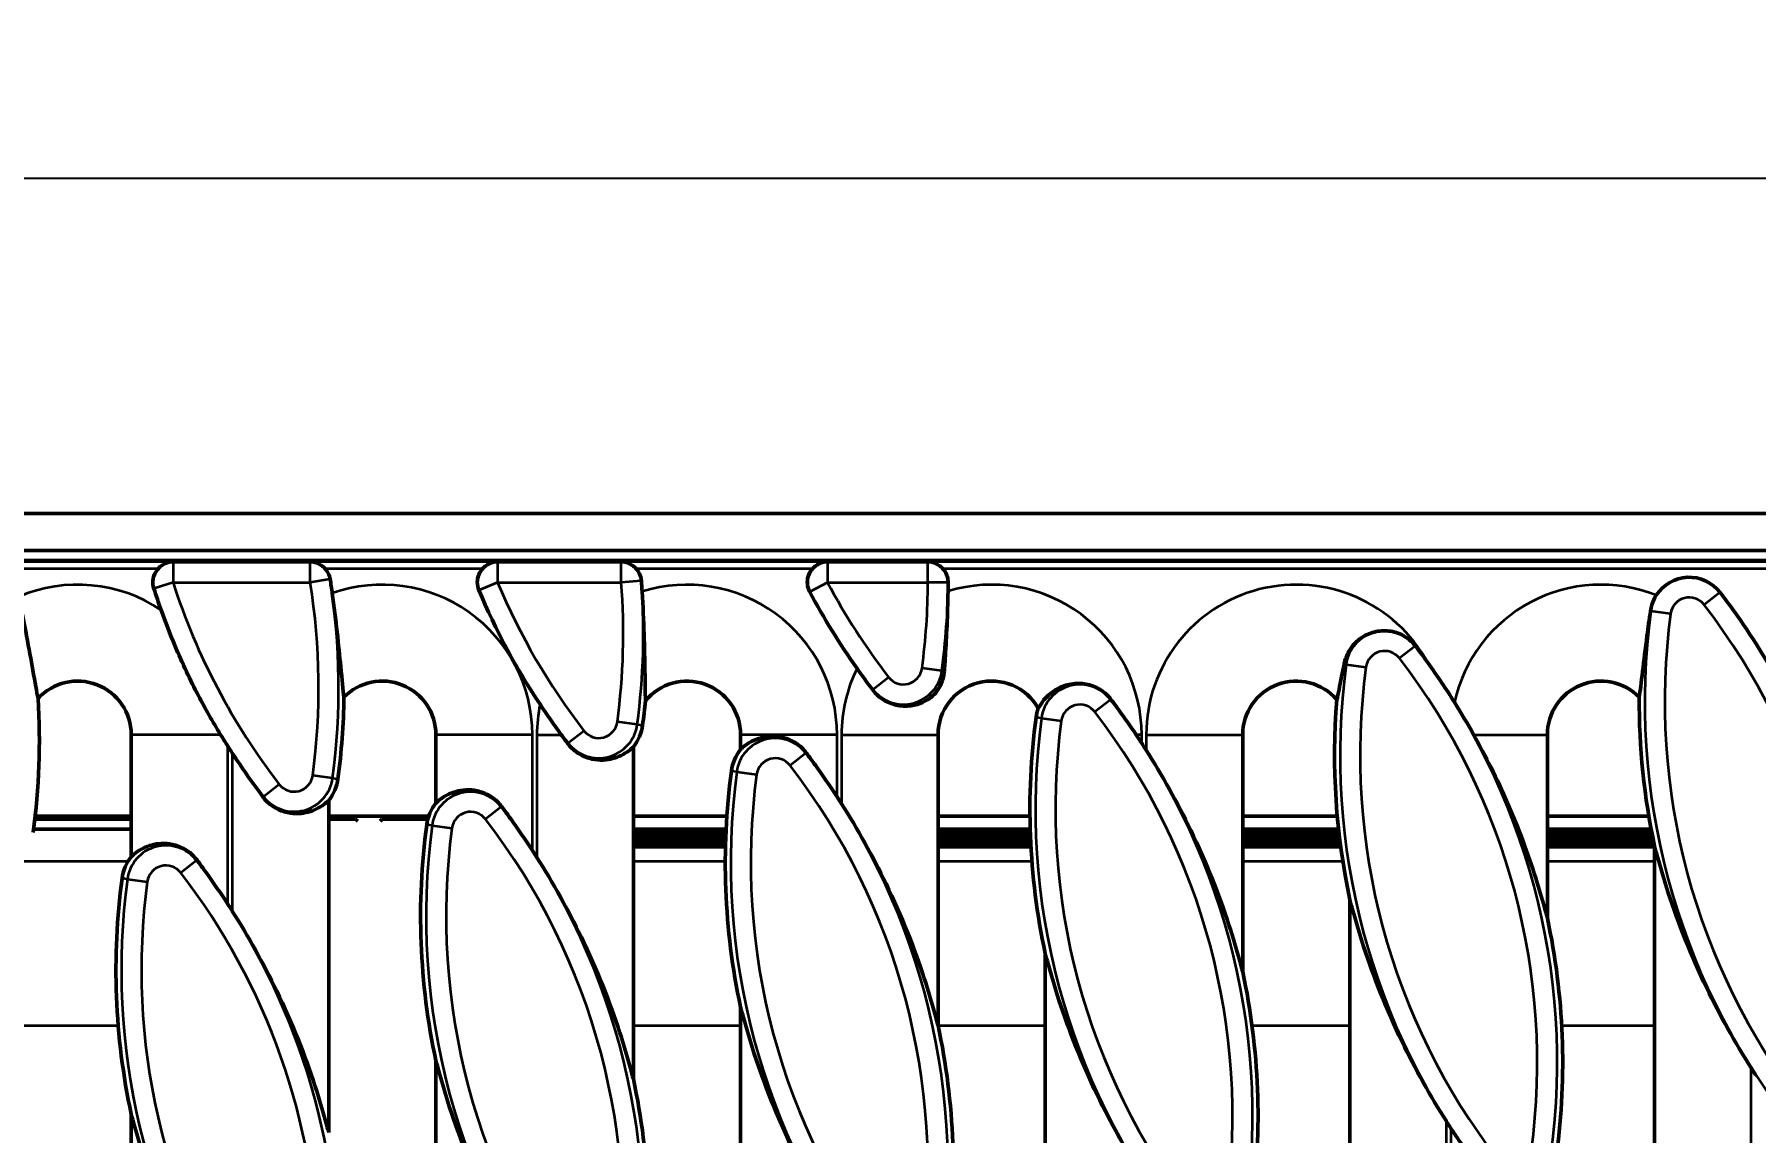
# Model space of a CAD drawing. Header units: millimetres. Extents: x 0 to 1485, y 0 to 1050.
# Drawn here: x 616.5 to 744.8, y 526.8 to 608.7 of the extents above; entities that cross this region are included whole.
import ezdxf

# ---------------------------------------------------------------- set-up
doc = ezdxf.new("R2010")
doc.units = ezdxf.units.MM
doc.header["$LTSCALE"] = 2.5
for name, color, linetype, lineweight in [('Bemaßung (ISO)', 7, 'Continuous', 25), ('Sichtbar (ISO)', 7, 'Continuous', 50), ('Sichtbar schmal (ISO)', 7, 'Continuous', 35)]:
    doc.layers.add(name, color=color, linetype=linetype, lineweight=lineweight)
doc.styles.add('TXT 3_5', font='isocpeur.ttf')
doc.dimstyles.new('Anrin Standard (DIN)', dxfattribs={"dimscale": 2.5, "dimtxt": 3.5, "dimasz": 2.5, "dimexe": 2, "dimexo": 0, "dimgap": 0.8, "dimtad": 1, "dimrnd": 1e-08, "dimtxsty": 'TXT 3_5', "dimcen": 0.09, "dimdle": 10, "dimclrd": 256, "dimclre": 256, "dimclrt": 256, "dimadec": 0, "dimazin": 2, "dimtfac": 0.714286, "dimtmove": 0, "dimatfit": 3, "dimfxl": 1, "dimtolj": 1, "dimlwd": -1, "dimlwe": -1, "dimarcsym": 0})

# ---------------------------------------------------------------- blocks, each defined once
blk = doc.blocks.new('*D13')
at = {"layer": 'Bemaßung (ISO)', "transparency": 16777216}
for p, q in [((389.9, 570.2), (389.9, 602.95)), ((1394.9, 572.95), (1394.9, 602.95)), ((1388.65, 597.95), (396.15, 597.95))]:
    blk.add_line(p, q, dxfattribs=at)
for points in [[(396.15, 599), (396.15, 596.91), (389.9, 597.95)], [(1388.65, 599), (1388.65, 596.91), (1394.9, 597.95)]]:
    blk.add_solid(points, dxfattribs=at)
at = {"layer": 'Defpoints', "color": 0, "transparency": 16777216}
for p in [(389.9, 597.95), (1394.9, 572.95), (389.9, 570.2)]:
    blk.add_point(p, dxfattribs=at)
at = {"layer": 'Bemaßung (ISO)', "transparency": 16777216, "insert": (881.85, 608.7), "char_height": 8.75, "attachment_point": 1, "style": 'TXT 3_5'}
blk.add_mtext('\\A1;1005', dxfattribs=at)

msp = doc.modelspace()

# ---------------------------------------------------------------- linework, layer by layer
at = {"layer": 'Sichtbar (ISO)'}
for p, q in [((389.905, 572.955), (1394.905, 572.955)), ((389.905, 570.205), (1394.905, 570.205)), ((891.644, 569.455), (393.166, 569.455)), ((623.678, 547.355), (623.678, 556.455)), ((646.405, 551.355), (646.405, 556.455)), ((669.132, 555.355), (669.132, 556.455)), ((683.86, 556.455), (683.86, 534.771)), ((706.587, 556.455), (706.587, 538.771)), ((729.314, 556.455), (729.314, 542.771)), ((661.132, 555.554), (661.132, 530.771)), ((638.405, 551.554), (638.405, 526.771)), ((616.488, 550.146), (623.678, 550.146)), ((623.678, 550.39), (616.515, 550.39)), ((645.872, 550.39), (638.405, 550.39)), ((638.405, 550.146), (640.405, 550.146)), ((640.405, 550.146), (640.572, 550.006)), ((642.238, 550.006), (642.405, 550.146)), ((642.405, 550.146), (645.797, 550.146)), ((668.105, 550.39), (661.132, 550.39)), ((690.717, 550.39), (683.86, 550.39)), ((713.642, 550.39), (706.587, 550.39)), ((736.883, 550.39), (729.314, 550.39)), ((623.678, 549.411), (616.398, 549.411)), ((661.132, 549.414), (668.048, 549.414)), ((668.035, 549.133), (661.132, 549.133)), ((661.132, 549.065), (668.032, 549.065)), ((668.021, 548.784), (661.132, 548.784)), ((661.132, 548.716), (668.019, 548.716)), ((668.01, 548.435), (661.132, 548.435)), ((661.132, 548.367), (668.008, 548.367)), ((683.86, 549.414), (690.736, 549.414)), ((690.745, 549.133), (683.86, 549.133)), ((683.86, 549.065), (690.748, 549.065)), ((690.759, 548.784), (683.86, 548.784)), ((683.86, 548.716), (690.762, 548.716)), ((690.774, 548.435), (683.86, 548.435)), ((683.86, 548.367), (690.778, 548.367)), ((706.587, 549.414), (713.738, 549.414)), ((713.769, 549.133), (706.587, 549.133)), ((706.587, 549.065), (713.777, 549.065)), ((713.81, 548.784), (706.587, 548.784)), ((706.587, 548.716), (713.818, 548.716)), ((713.853, 548.435), (706.587, 548.435)), ((706.587, 548.367), (713.861, 548.367)), ((729.314, 549.414), (737.057, 549.414)), ((737.111, 549.133), (729.314, 549.133)), ((729.314, 549.065), (737.124, 549.065)), ((737.18, 548.784), (729.314, 548.784)), ((729.314, 548.716), (737.193, 548.716)), ((737.251, 548.435), (729.314, 548.435)), ((729.314, 548.367), (737.265, 548.367)), ((668.001, 548.086), (661.132, 548.086)), ((690.793, 548.086), (683.86, 548.086)), ((713.898, 548.086), (706.587, 548.086)), ((737.314, 548.086), (729.314, 548.086)), ((737.314, 523.355), (737.314, 548.139)), ((714.587, 519.355), (714.587, 544.139)), ((691.86, 515.355), (691.86, 540.139)), ((669.132, 511.355), (669.132, 536.139)), ((646.405, 517.41), (646.405, 532.139)), ((623.678, 503.355), (623.678, 528.139))]:
    msp.add_line(p, q, dxfattribs=at)
for centre, radius, start, end in [((588.275, 559.995), 50.882, 7.92097, 9.12676), ((611.002, 563.995), 50.882, 3.53961, 4.45218), ((633.729, 567.995), 50.882, 359.06445, 359.80718), ((739.896, 565.3), 2.906, 37.6496, 147.56378), ((673.808, 582.914), 50.882, 197.78458, 199.70838), ((696.535, 586.914), 50.882, 202.73262, 213.63529), ((719.263, 590.914), 50.882, 207.86718, 215.45643), ((701.911, 535.995), 50.882, 29.94981, 37.6496), ((679.184, 531.995), 50.882, 31.89036, 35.86142), ((619.678, 556.455), 4, 0, 137.56852), ((642.405, 556.455), 4, 0, 135.65128), ((665.132, 556.455), 4, 0, 140.82077), ((687.86, 556.455), 4, 29.53743, 180), ((710.587, 556.455), 4, 40.88851, 180), ((733.314, 556.455), 4, 44.43618, 180), ((565.547, 555.995), 51.275, 352.3504, 3.5312), ((588.275, 559.995), 51.275, 352.3504, 359.16797), ((611.002, 563.995), 51.275, 352.3504, 354.38868), ((764.717, 554.914), 51.275, 175.34753, 192.13108), ((787.444, 558.914), 51.275, 179.61881, 192.13108), ((741.99, 550.914), 51.275, 172.3504, 192.13108), ((694.441, 557.3), 3.3, 160.04146, 172.3504), ((658.55, 557.609), 3.3, 321.48132, 352.3504), ((673.808, 582.914), 50.882, 212.45081, 213.15705), ((671.714, 553.3), 3.3, 141.48132, 172.3504), ((656.456, 527.995), 50.882, 32.45081, 33.15705), ((719.263, 546.914), 51.275, 172.3504, 192.13108), ((635.823, 553.609), 3.3, 321.48132, 352.3504), ((648.987, 549.3), 3.3, 141.48132, 172.3504), ((633.729, 523.995), 50.882, 32.45081, 33.15705), ((696.535, 542.914), 51.275, 172.3504, 192.13108), ((626.26, 545.3), 3.3, 141.48132, 172.3504), ((611.002, 519.995), 50.882, 32.45081, 33.15705), ((673.808, 538.914), 51.275, 172.3504, 192.13108), ((588.275, 515.995), 50.882, 32.45081, 33.15705), ((679.184, 531.995), 51.275, 352.3504, 12.13108), ((656.456, 527.995), 51.275, 352.3504, 12.13108), ((633.729, 523.995), 51.275, 352.3504, 12.13108), ((787.444, 558.914), 50.882, 212.45081, 213.15705), ((611.002, 519.995), 51.275, 352.3504, 12.13108), ((764.717, 554.914), 50.882, 212.45081, 213.15705)]:
    msp.add_arc(centre, radius, start, end, dxfattribs=at)
for points, knots in [([(625.358, 567.373), (625.298, 567.56), (625.275, 567.758), (625.306, 568.148), (625.36, 568.337), (625.514, 568.641), (625.6, 568.76), (625.7, 568.865)], [0, 0, 0, 0, 0.05908857, 0.05908857, 0.11749674, 0.11749674, 0.16137161, 0.16137161, 0.16137161, 0.16137161]), ([(626.726, 569.363), (626.724, 569.363), (626.723, 569.363), (626.587, 569.355), (626.453, 569.328), (626.188, 569.23), (626.064, 569.163), (625.856, 569.015), (625.773, 568.941), (625.7, 568.865)], [-0.10537727, -0.10537727, -0.10537727, -0.10537727, -0.10491485, -0.10491485, -0.06869264, -0.06869264, -0.03153614, -0.03153614, -0.00003945, -0.00003945, -0.00003945, -0.00003945]), ([(638.114, 568.865), (638.042, 568.94), (637.959, 569.014), (637.75, 569.161), (637.624, 569.229), (637.351, 569.327), (637.213, 569.355), (637.074, 569.363), (637.073, 569.363), (637.071, 569.363)], [-0.13838882, -0.13838882, -0.13838882, -0.13838882, -0.09726147, -0.09726147, -0.04803204, -0.04803204, 0, 0, 0.0006113, 0.0006113, 0.0006113, 0.0006113]), ([(638.114, 568.865), (638.215, 568.761), (638.299, 568.642), (638.438, 568.373), (638.487, 568.222), (638.512, 568.066)], [0.120701107, 0.120701107, 0.120701107, 0.120701107, 0.164220412, 0.164220412, 0.211558897, 0.211558897, 0.211558897, 0.211558897]), ([(649.606, 567.252), (649.53, 567.434), (649.49, 567.629), (649.488, 568.021), (649.525, 568.214), (649.669, 568.57), (649.772, 568.729), (649.903, 568.865)], [0, 0, 0, 0, 0.0592407, 0.0592407, 0.11769983, 0.11769983, 0.17432193, 0.17432193, 0.17432193, 0.17432193]), ([(650.924, 569.363), (650.923, 569.363), (650.921, 569.363), (650.787, 569.355), (650.653, 569.328), (650.389, 569.231), (650.266, 569.163), (650.059, 569.016), (649.976, 568.941), (649.903, 568.865)], [-0.10539646, -0.10539646, -0.10539646, -0.10539646, -0.104934, -0.104934, -0.06875519, -0.06875519, -0.03164188, -0.03164188, -0.00003921, -0.00003921, -0.00003921, -0.00003921]), ([(661.318, 568.865), (661.246, 568.94), (661.163, 569.014), (660.954, 569.161), (660.828, 569.229), (660.556, 569.327), (660.419, 569.355), (660.281, 569.363), (660.279, 569.363), (660.277, 569.363)], [-0.13808325, -0.13808325, -0.13808325, -0.13808325, -0.09697859, -0.09697859, -0.0478883, -0.0478883, 0, 0, 0.0006097, 0.0006097, 0.0006097, 0.0006097]), ([(661.318, 568.865), (661.433, 568.746), (661.527, 568.609), (661.671, 568.297), (661.716, 568.123), (661.73, 567.945)], [0.12072972, 0.12072972, 0.12072972, 0.12072972, 0.17038709, 0.17038709, 0.22385958, 0.22385958, 0.22385958, 0.22385958]), ([(674.282, 567.131), (674.189, 567.306), (674.131, 567.497), (674.094, 567.889), (674.114, 568.085), (674.227, 568.456), (674.319, 568.627), (674.466, 568.807), (674.492, 568.837), (674.52, 568.865)], [0, 0, 0, 0, 0.05944004, 0.05944004, 0.11797271, 0.11797271, 0.17588932, 0.17588932, 0.18776985, 0.18776985, 0.18776985, 0.18776985]), ([(675.536, 569.363), (675.535, 569.363), (675.533, 569.363), (675.399, 569.355), (675.267, 569.328), (675.005, 569.231), (674.883, 569.164), (674.677, 569.016), (674.593, 568.942), (674.52, 568.865)], [-0.10542566, -0.10542566, -0.10542566, -0.10542566, -0.1049631, -0.1049631, -0.06883402, -0.06883402, -0.0317704, -0.0317704, -0.00003898, -0.00003898, -0.00003898, -0.00003898]), ([(684.194, 568.865), (684.122, 568.94), (684.039, 569.014), (683.831, 569.162), (683.705, 569.23), (683.434, 569.327), (683.298, 569.355), (683.16, 569.363), (683.158, 569.363), (683.156, 569.363)], [-0.13776221, -0.13776221, -0.13776221, -0.13776221, -0.09668112, -0.09668112, -0.04773066, -0.04773066, 0, 0, 0.00060765, 0.00060765, 0.00060765, 0.00060765]), ([(684.194, 568.865), (684.32, 568.735), (684.421, 568.582), (684.531, 568.322), (684.561, 568.225), (684.601, 568.026), (684.611, 567.925), (684.611, 567.824)], [0.12076466, 0.12076466, 0.12076466, 0.12076466, 0.17526105, 0.17526105, 0.20558746, 0.20558746, 0.23595645, 0.23595645, 0.23595645, 0.23595645]), ([(615.28, 566.748), (615.495, 565.753), (615.693, 564.767), (616.046, 562.901), (616.199, 562.037), (616.495, 560.359), (616.621, 559.647), (616.725, 559.154)], [-0.79741451, -0.79741451, -0.79741451, -0.79741451, -0.54464264, -0.54464264, -0.29485297, -0.29485297, 0, 0, 0, 0]), ([(638.671, 567.007), (638.809, 566.016), (638.931, 565.034), (639.141, 563.174), (639.228, 562.31), (639.402, 560.544), (639.477, 559.778), (639.545, 559.251)], [-0.77849727, -0.77849727, -0.77849727, -0.77849727, -0.53888468, -0.53888468, -0.30207827, -0.30207827, 0, 0, 0, 0]), ([(661.787, 567.137), (661.854, 566.046), (661.903, 564.969), (661.969, 562.95), (661.987, 562.029), (662.013, 560.317), (662.02, 559.587), (662.032, 558.982)], [-0.88439964, -0.88439964, -0.88439964, -0.88439964, -0.58944173, -0.58944173, -0.30178515, -0.30178515, 0, 0, 0, 0]), ([(684.604, 567.165), (684.59, 566.301), (684.565, 565.446), (684.497, 563.817), (684.456, 563.06), (684.384, 561.926), (684.357, 561.549), (684.331, 561.199)], [-0.64352402, -0.64352402, -0.64352402, -0.64352402, -0.45008565, -0.45008565, -0.26502664, -0.26502664, -0.16245709, -0.16245709, -0.16245709, -0.16245709]), ([(737.007, 565.688), (737.031, 565.847), (737.067, 566.003), (737.194, 566.404), (737.304, 566.64), (737.443, 566.859)], [-0.12662622, -0.12662622, -0.12662622, -0.12662622, -0.07797234, -0.07797234, 0, 0, 0, 0]), ([(630.345, 556.455), (630.045, 556.945), (629.752, 557.44), (629.2, 558.407), (628.94, 558.881), (628.371, 559.963), (628.082, 560.542), (627.485, 561.809), (627.2, 562.456), (626.566, 563.978), (626.227, 564.861), (625.907, 565.755)], [-1.0304781, -1.0304781, -1.0304781, -1.0304781, -0.8584001, -0.8584001, -0.6971156, -0.6971156, -0.498004, -0.498004, -0.2849655, -0.2849655, 0, 0, 0, 0]), ([(736.17, 559.255), (736.241, 559.717), (736.32, 560.365), (736.513, 561.969), (736.62, 562.861), (736.826, 564.428), (736.913, 565.053), (737.007, 565.688)], [-0.96348547, -0.96348547, -0.96348547, -0.96348547, -0.63791336, -0.63791336, -0.32489411, -0.32489411, -0.12878762, -0.12878762, -0.12878762, -0.12878762]), ([(714.146, 561.706), (714.165, 561.8), (714.188, 561.893), (714.262, 562.146), (714.323, 562.305), (714.543, 562.763), (714.74, 563.049), (715.244, 563.56), (715.544, 563.776), (716.217, 564.087), (716.576, 564.18), (717.314, 564.23), (717.684, 564.187), (718.392, 563.963), (718.723, 563.785), (719.182, 563.409), (719.336, 563.25), (719.47, 563.076)], [-0.8910001, -0.8910001, -0.8910001, -0.8910001, -0.85636567, -0.85636567, -0.79633434, -0.79633434, -0.68059777, -0.68059777, -0.56491866, -0.56491866, -0.4528997, -0.4528997, -0.34175396, -0.34175396, -0.23006051, -0.23006051, -0.1637664, -0.1637664, -0.1637664, -0.1637664]), ([(684.331, 561.199), (684.323, 561.097), (684.31, 560.995), (684.265, 560.745), (684.226, 560.595), (684.112, 560.271), (684.03, 560.096), (683.829, 559.767), (683.719, 559.623), (683.411, 559.296), (683.225, 559.155), (682.834, 558.907), (682.579, 558.791), (682.006, 558.625), (681.663, 558.575), (680.921, 558.613), (680.549, 558.695), (679.866, 558.995), (679.563, 559.193), (679.175, 559.565), (679.064, 559.69), (678.964, 559.824)], [-1.01915525, -1.01915525, -1.01915525, -1.01915525, -0.97996816, -0.97996816, -0.92313044, -0.92313044, -0.85723658, -0.85723658, -0.79719733, -0.79719733, -0.71156539, -0.71156539, -0.59053123, -0.59053123, -0.45890275, -0.45890275, -0.33089015, -0.33089015, -0.21664439, -0.21664439, -0.16518878, -0.16518878, -0.16518878, -0.16518878]), ([(713.611, 559.073), (713.709, 559.497), (713.825, 560.075), (714.024, 561.083), (714.083, 561.388), (714.146, 561.706)], [-0.58682751, -0.58682751, -0.58682751, -0.58682751, -0.28964157, -0.28964157, -0.17051619, -0.17051619, -0.17051619, -0.17051619]), ([(691.34, 558.427), (691.444, 558.618), (691.575, 558.82), (691.884, 559.197), (692.055, 559.373), (692.563, 559.784), (692.906, 559.977), (693.607, 560.22), (693.973, 560.287), (694.715, 560.278), (695.076, 560.215), (695.761, 559.955), (696.076, 559.767), (696.502, 559.393), (696.638, 559.247), (696.759, 559.088)], [-0.92578748, -0.92578748, -0.92578748, -0.92578748, -0.81648273, -0.81648273, -0.72079842, -0.72079842, -0.57920817, -0.57920817, -0.45207665, -0.45207665, -0.33658623, -0.33658623, -0.2251712, -0.2251712, -0.16488513, -0.16488513, -0.16488513, -0.16488513]), ([(696.759, 559.088), (696.965, 558.816), (697.169, 558.542), (697.803, 557.672), (698.224, 557.069), (698.636, 556.455)], [-0.32471417, -0.32471417, -0.32471417, -0.32471417, -0.22190018, -0.22190018, 0, 0, 0, 0]), ([(669.132, 555.355), (669.245, 555.464), (669.369, 555.571), (669.825, 555.907), (670.208, 556.107), (671.103, 556.347), (671.612, 556.396), (672.508, 556.2), (672.842, 556.077), (673.463, 555.706), (673.75, 555.456), (673.995, 555.151), (674.017, 555.123), (674.038, 555.093)], [1.26254133, 1.26254133, 1.26254133, 1.26254133, 1.35158407, 1.35158407, 1.56210439, 1.56210439, 1.77262471, 1.77262471, 1.88114821, 1.88114821, 1.9896717, 1.9896717, 2.0005996, 2.0005996, 2.0005996, 2.0005996]), ([(723.819, 556.455), (724.281, 555.631), (724.713, 554.811), (725.958, 552.316), (726.783, 550.435), (728.191, 546.673), (728.774, 544.786), (729.252, 543.006), (729.283, 542.889), (729.314, 542.771)], [1.1995862, 1.1995862, 1.1995862, 1.1995862, 1.4712236, 1.4712236, 2.0498175, 2.0498175, 2.6284114, 2.6284114, 2.6680591, 2.6680591, 2.6680591, 2.6680591]), ([(633.499, 551.816), (632.916, 552.597), (632.334, 553.412), (631.578, 554.528), (631.394, 554.805), (631.211, 555.085)], [4.25376971, 4.25376971, 4.25376971, 4.25376971, 4.54674081, 4.54674081, 4.64220292, 4.64220292, 4.64220292, 4.64220292]), ([(661.132, 555.554), (661.02, 555.445), (660.896, 555.339), (660.439, 555.002), (660.056, 554.802), (659.162, 554.562), (658.653, 554.514), (657.757, 554.709), (657.423, 554.832), (656.801, 555.204), (656.515, 555.454), (656.27, 555.758), (656.248, 555.787), (656.226, 555.816)], [1.26254133, 1.26254133, 1.26254133, 1.26254133, 1.35158407, 1.35158407, 1.56210439, 1.56210439, 1.77262471, 1.77262471, 1.88114821, 1.88114821, 1.9896717, 1.9896717, 2.0005996, 2.0005996, 2.0005996, 2.0005996]), ([(674.038, 555.093), (674.268, 554.786), (674.493, 554.48), (675.257, 553.418), (675.799, 552.632), (676.326, 551.824)], [1.26948341, 1.26948341, 1.26948341, 1.26948341, 1.38189288, 1.38189288, 1.66495593, 1.66495593, 1.66495593, 1.66495593]), ([(699.393, 555.297), (700.573, 553.442), (701.715, 551.411), (703.872, 546.941), (704.836, 544.486), (705.843, 541.402), (706.123, 540.469), (706.448, 539.292), (706.519, 539.029), (706.587, 538.771)], [5.6103516, 5.6103516, 5.6103516, 5.6103516, 6.2568517, 6.2568517, 7.0090993, 7.0090993, 7.2966076, 7.2966076, 7.3803187, 7.3803187, 7.3803187, 7.3803187]), ([(646.405, 551.355), (646.517, 551.464), (646.641, 551.571), (647.098, 551.907), (647.481, 552.107), (648.375, 552.347), (648.885, 552.396), (649.78, 552.2), (650.115, 552.077), (650.736, 551.706), (651.022, 551.456), (651.267, 551.151), (651.289, 551.123), (651.311, 551.093)], [1.26254133, 1.26254133, 1.26254133, 1.26254133, 1.35158407, 1.35158407, 1.56210439, 1.56210439, 1.77262471, 1.77262471, 1.88114821, 1.88114821, 1.9896717, 1.9896717, 2.0005996, 2.0005996, 2.0005996, 2.0005996]), ([(638.405, 551.554), (638.293, 551.445), (638.169, 551.339), (637.712, 551.002), (637.329, 550.802), (636.435, 550.562), (635.925, 550.514), (635.03, 550.709), (634.695, 550.832), (634.074, 551.204), (633.788, 551.454), (633.543, 551.758), (633.521, 551.787), (633.499, 551.816)], [1.26254133, 1.26254133, 1.26254133, 1.26254133, 1.35158407, 1.35158407, 1.56210439, 1.56210439, 1.77262471, 1.77262471, 1.88114821, 1.88114821, 1.9896717, 1.9896717, 2.0005996, 2.0005996, 2.0005996, 2.0005996]), ([(651.311, 551.093), (651.541, 550.786), (651.765, 550.48), (652.53, 549.418), (653.071, 548.632), (653.599, 547.824)], [1.26948341, 1.26948341, 1.26948341, 1.26948341, 1.38189288, 1.38189288, 1.66495593, 1.66495593, 1.66495593, 1.66495593]), ([(676.666, 551.297), (677.846, 549.442), (678.987, 547.411), (681.145, 542.941), (682.109, 540.486), (683.115, 537.402), (683.396, 536.469), (683.721, 535.292), (683.791, 535.029), (683.86, 534.771)], [5.6103516, 5.6103516, 5.6103516, 5.6103516, 6.2568517, 6.2568517, 7.0090993, 7.0090993, 7.2966076, 7.2966076, 7.3803187, 7.3803187, 7.3803187, 7.3803187]), ([(623.678, 547.355), (623.79, 547.464), (623.914, 547.571), (624.371, 547.907), (624.754, 548.107), (625.648, 548.347), (626.157, 548.396), (627.053, 548.2), (627.387, 548.077), (628.009, 547.706), (628.295, 547.456), (628.54, 547.151), (628.562, 547.123), (628.584, 547.093)], [1.26254133, 1.26254133, 1.26254133, 1.26254133, 1.35158407, 1.35158407, 1.56210439, 1.56210439, 1.77262471, 1.77262471, 1.88114821, 1.88114821, 1.9896717, 1.9896717, 2.0005996, 2.0005996, 2.0005996, 2.0005996]), ([(628.584, 547.093), (628.813, 546.786), (629.038, 546.48), (629.803, 545.418), (630.344, 544.632), (630.871, 543.824)], [1.26948341, 1.26948341, 1.26948341, 1.26948341, 1.38189288, 1.38189288, 1.66495593, 1.66495593, 1.66495593, 1.66495593]), ([(653.939, 547.297), (655.119, 545.442), (656.26, 543.411), (658.418, 538.941), (659.381, 536.486), (660.388, 533.402), (660.669, 532.469), (660.993, 531.292), (661.064, 531.029), (661.132, 530.771)], [5.6103516, 5.6103516, 5.6103516, 5.6103516, 6.2568517, 6.2568517, 7.0090993, 7.0090993, 7.2966076, 7.2966076, 7.3803187, 7.3803187, 7.3803187, 7.3803187]), ([(744.508, 531.612), (743.328, 533.468), (742.186, 535.499), (740.028, 539.969), (739.065, 542.424), (738.058, 545.507), (737.777, 546.441), (737.453, 547.617), (737.382, 547.88), (737.314, 548.139)], [5.6103516, 5.6103516, 5.6103516, 5.6103516, 6.2568517, 6.2568517, 7.0090993, 7.0090993, 7.2966076, 7.2966076, 7.3803187, 7.3803187, 7.3803187, 7.3803187]), ([(631.211, 543.297), (632.391, 541.442), (633.533, 539.411), (635.691, 534.941), (636.654, 532.486), (637.661, 529.402), (637.942, 528.469), (638.266, 527.292), (638.337, 527.029), (638.405, 526.771)], [5.6103516, 5.6103516, 5.6103516, 5.6103516, 6.2568517, 6.2568517, 7.0090993, 7.0090993, 7.2966076, 7.2966076, 7.3803187, 7.3803187, 7.3803187, 7.3803187]), ([(721.781, 527.612), (720.601, 529.468), (719.459, 531.499), (717.301, 535.969), (716.338, 538.424), (715.331, 541.507), (715.05, 542.441), (714.726, 543.617), (714.655, 543.88), (714.587, 544.139)], [5.6103516, 5.6103516, 5.6103516, 5.6103516, 6.2568517, 6.2568517, 7.0090993, 7.0090993, 7.2966076, 7.2966076, 7.3803187, 7.3803187, 7.3803187, 7.3803187]), ([(699.053, 523.612), (697.873, 525.468), (696.732, 527.499), (694.574, 531.969), (693.61, 534.424), (692.604, 537.507), (692.323, 538.441), (691.998, 539.617), (691.928, 539.88), (691.86, 540.139)], [5.6103516, 5.6103516, 5.6103516, 5.6103516, 6.2568517, 6.2568517, 7.0090993, 7.0090993, 7.2966076, 7.2966076, 7.3803187, 7.3803187, 7.3803187, 7.3803187]), ([(676.326, 519.612), (675.146, 521.468), (674.004, 523.499), (671.847, 527.969), (670.883, 530.424), (669.876, 533.507), (669.596, 534.441), (669.271, 535.617), (669.2, 535.88), (669.132, 536.139)], [5.6103516, 5.6103516, 5.6103516, 5.6103516, 6.2568517, 6.2568517, 7.0090993, 7.0090993, 7.2966076, 7.2966076, 7.3803187, 7.3803187, 7.3803187, 7.3803187]), ([(653.599, 515.612), (652.419, 517.468), (651.277, 519.499), (649.119, 523.969), (648.156, 526.424), (647.149, 529.507), (646.868, 530.441), (646.544, 531.617), (646.473, 531.88), (646.405, 532.139)], [5.6103516, 5.6103516, 5.6103516, 5.6103516, 6.2568517, 6.2568517, 7.0090993, 7.0090993, 7.2966076, 7.2966076, 7.3803187, 7.3803187, 7.3803187, 7.3803187]), ([(630.871, 511.612), (629.691, 513.468), (628.55, 515.499), (626.392, 519.969), (625.429, 522.424), (624.422, 525.507), (624.141, 526.441), (623.817, 527.617), (623.746, 527.88), (623.678, 528.139)], [5.6103516, 5.6103516, 5.6103516, 5.6103516, 6.2568517, 6.2568517, 7.0090993, 7.0090993, 7.2966076, 7.2966076, 7.3803187, 7.3803187, 7.3803187, 7.3803187]), ([(724.408, 523.816), (723.811, 524.616), (723.231, 525.431), (722.504, 526.503), (722.312, 526.792), (722.12, 527.085)], [1.27448474, 1.27448474, 1.27448474, 1.27448474, 1.56019182, 1.56019182, 1.66317732, 1.66317732, 1.66317732, 1.66317732])]:
    msp.add_open_spline(points, degree=3, knots=knots, dxfattribs=at)
for points in [[(719.47, 563.076), (719.794, 562.656), (720.11, 562.232), (720.42, 561.803)], [(678.964, 559.824), (678.58, 560.34), (678.197, 560.864), (677.817, 561.398)], [(655.755, 556.455), (655.209, 557.204), (654.688, 557.956), (654.172, 558.73)], [(722.385, 558.876), (722.886, 558.072), (723.36, 557.275), (723.819, 556.455)], [(630.871, 555.612), (630.694, 555.891), (630.519, 556.172), (630.345, 556.455)], [(656.226, 555.816), (656.069, 556.026), (655.912, 556.239), (655.755, 556.455)], [(698.636, 556.455), (698.776, 556.246), (698.915, 556.036), (699.053, 555.824)]]:
    msp.add_open_spline(points, degree=3, dxfattribs=at)
at = {"layer": 'Sichtbar schmal (ISO)'}
for p, q in [((626.726, 569.363), (613.527, 569.363)), ((614.573, 568.865), (625.7, 568.865)), ((637.027, 569.312), (626.797, 569.312)), ((626.797, 569.312), (626.797, 567.818)), ((637.027, 567.818), (637.027, 569.312)), ((650.924, 569.363), (637.071, 569.363)), ((638.114, 568.865), (649.903, 568.865)), ((660.23, 569.312), (651.002, 569.312)), ((651.002, 569.312), (651.002, 567.818)), ((660.23, 567.818), (660.23, 569.312)), ((675.536, 569.363), (660.277, 569.363)), ((661.318, 568.865), (674.52, 568.865)), ((683.105, 569.312), (675.622, 569.312)), ((675.622, 569.312), (675.622, 567.818)), ((683.105, 567.818), (683.105, 569.312)), ((760.993, 569.363), (683.156, 569.363)), ((684.194, 568.865), (759.952, 568.865)), ((626.797, 567.818), (625.374, 567.361)), ((626.797, 567.818), (637.027, 567.818)), ((638.502, 568.055), (637.027, 567.818)), ((651.002, 567.818), (649.624, 567.24)), ((651.002, 567.818), (660.23, 567.818)), ((661.719, 567.933), (660.23, 567.818)), ((675.622, 567.818), (674.301, 567.119)), ((675.622, 567.818), (683.105, 567.818)), ((684.599, 567.812), (683.105, 567.818)), ((742.188, 567.069), (741.005, 566.156)), ((742.188, 567.069), (742.197, 567.076)), ((737.027, 565.686), (737.007, 565.688)), ((738.508, 565.487), (737.027, 565.686)), ((719.461, 563.069), (718.278, 562.156)), ((719.461, 563.069), (719.47, 563.076)), ((684.147, 561.224), (682.666, 561.423)), ((684.147, 561.224), (684.331, 561.199)), ((714.3, 561.686), (714.146, 561.706)), ((714.3, 561.686), (715.781, 561.487)), ((678.986, 559.841), (678.964, 559.824)), ((678.986, 559.841), (680.169, 560.754)), ((696.734, 559.069), (695.55, 558.156)), ((696.734, 559.069), (696.759, 559.088)), ((661.419, 557.224), (659.938, 557.423)), ((691.572, 557.686), (691.171, 557.74)), ((691.572, 557.686), (693.053, 557.487)), ((630.345, 556.455), (623.678, 556.455)), ((653.599, 556.455), (646.405, 556.455)), ((653.599, 547.824), (653.599, 556.455)), ((653.939, 556.455), (653.939, 547.297)), ((653.939, 556.455), (655.755, 556.455)), ((656.258, 555.841), (657.441, 556.754)), ((661.419, 557.224), (661.821, 557.17)), ((676.326, 556.455), (669.132, 556.455)), ((676.326, 551.824), (676.326, 556.455)), ((676.666, 556.455), (676.666, 551.297)), ((676.666, 556.455), (683.86, 556.455)), ((699.053, 556.455), (698.636, 556.455)), ((699.053, 555.824), (699.053, 556.455)), ((699.393, 556.455), (699.393, 555.297)), ((699.393, 556.455), (706.587, 556.455)), ((723.819, 556.455), (729.314, 556.455)), ((630.871, 543.824), (630.871, 555.612)), ((631.211, 555.085), (631.211, 543.297)), ((656.258, 555.841), (656.226, 555.816)), ((674.006, 555.069), (672.823, 554.156)), ((674.006, 555.069), (674.038, 555.093)), ((638.692, 553.224), (637.211, 553.423)), ((668.845, 553.686), (668.444, 553.74)), ((668.845, 553.686), (670.326, 553.487)), ((633.531, 551.841), (634.714, 552.754)), ((638.692, 553.224), (639.094, 553.17)), ((633.531, 551.841), (633.499, 551.816)), ((651.279, 551.069), (650.096, 550.156)), ((651.279, 551.069), (651.311, 551.093)), ((646.118, 549.686), (645.716, 549.74)), ((646.118, 549.686), (647.599, 549.487)), ((623.426, 546.992), (615.678, 546.992)), ((628.552, 547.069), (627.369, 546.156)), ((628.552, 547.069), (628.584, 547.093)), ((667.987, 546.992), (661.132, 546.992)), ((690.865, 546.992), (683.86, 546.992)), ((714.058, 546.992), (706.587, 546.992)), ((737.314, 546.992), (729.314, 546.992)), ((623.391, 545.686), (622.989, 545.74)), ((623.391, 545.686), (624.872, 545.487)), ((615.678, 534.771), (622.7, 534.771)), ((661.132, 534.771), (669.132, 534.771)), ((683.86, 534.771), (691.86, 534.771)), ((707.282, 534.771), (714.587, 534.771)), ((730.384, 534.771), (737.314, 534.771)), ((744.508, 519.824), (744.508, 531.612)), ((721.781, 515.824), (721.781, 527.612)), ((722.12, 527.085), (722.12, 515.297))]:
    msp.add_line(p, q, dxfattribs=at)
for centre, radius, start, end in [((619.678, 556.455), 11.194, 56.18618, 113.1343), ((673.808, 582.914), 49.376, 197.80277, 217.6496), ((588.275, 559.995), 49.376, 352.3504, 9.11545), ((588.275, 559.995), 50.87, 352.3504, 9.11545), ((642.405, 556.455), 11.194, 0, 109.48694), ((696.535, 586.914), 49.376, 202.75258, 217.6496), ((611.002, 563.995), 49.376, 352.3504, 4.4399), ((611.002, 563.995), 50.87, 352.3504, 4.4399), ((665.132, 556.455), 11.194, 0, 107.39122), ((719.263, 590.914), 49.376, 207.88921, 217.6496), ((633.729, 567.995), 49.376, 352.3504, 359.79387), ((633.729, 567.995), 50.87, 352.3504, 359.79387), ((687.86, 556.455), 11.194, 0, 106.90761), ((710.587, 556.455), 11.194, 28.54288, 180), ((733.314, 556.455), 11.194, 68.35398, 167.5079), ((739.896, 565.3), 2.895, 37.6496, 172.3504), ((673.808, 582.914), 50.87, 197.80277, 217.6496), ((696.535, 586.914), 50.87, 202.75258, 217.6496), ((719.263, 590.914), 50.87, 207.88921, 217.6496), ((739.896, 565.3), 1.401, 37.6496, 172.3504), ((701.911, 535.995), 50.87, 352.3504, 37.6496), ((787.444, 558.914), 50.87, 172.3504, 217.6496), ((787.444, 558.914), 49.376, 172.3504, 217.6496), ((701.911, 535.995), 49.376, 352.3504, 37.6496), ((717.169, 561.3), 2.895, 37.6496, 172.3504), ((717.169, 561.3), 1.401, 37.6496, 172.3504), ((679.184, 531.995), 50.87, 352.3504, 37.6496), ((687.86, 556.455), 11.194, 153.79112, 180), ((681.278, 561.609), 2.895, 217.6496, 352.3504), ((681.278, 561.609), 1.401, 217.6496, 352.3504), ((764.717, 554.914), 50.87, 172.3504, 217.6496), ((764.717, 554.914), 49.376, 172.3504, 217.6496), ((679.184, 531.995), 49.376, 352.3504, 37.6496), ((694.441, 557.3), 2.895, 37.6496, 172.3504), ((665.132, 556.455), 11.194, 168.2699, 180), ((694.441, 557.3), 1.401, 37.6496, 172.3504), ((656.456, 527.995), 50.87, 352.3504, 37.6496), ((658.55, 557.609), 1.401, 217.6496, 352.3504), ((741.99, 550.914), 50.87, 172.3504, 217.6496), ((741.99, 550.914), 49.376, 172.3504, 217.6496), ((656.456, 527.995), 49.376, 352.3504, 37.6496), ((658.55, 557.609), 2.895, 217.6496, 352.3504), ((671.714, 553.3), 2.895, 37.6496, 172.3504), ((671.714, 553.3), 1.401, 37.6496, 172.3504), ((633.729, 523.995), 50.87, 352.3504, 37.6496), ((635.823, 553.609), 1.401, 217.6496, 352.3504), ((719.263, 546.914), 50.87, 172.3504, 217.6496), ((719.263, 546.914), 49.376, 172.3504, 217.6496), ((633.729, 523.995), 49.376, 352.3504, 37.6496), ((635.823, 553.609), 2.895, 217.6496, 352.3504), ((648.987, 549.3), 2.895, 37.6496, 172.3504), ((611.002, 519.995), 50.87, 352.3504, 37.6496), ((696.535, 542.914), 50.87, 172.3504, 217.6496), ((648.987, 549.3), 1.401, 37.6496, 172.3504), ((611.002, 519.995), 49.376, 352.3504, 37.6496), ((696.535, 542.914), 49.376, 172.3504, 217.6496), ((626.26, 545.3), 2.895, 37.6496, 172.3504), ((588.275, 515.995), 50.87, 1.67175, 37.6496), ((673.808, 538.914), 50.87, 172.3504, 214.24415), ((626.26, 545.3), 1.401, 37.6496, 172.3504), ((588.275, 515.995), 49.376, 1.20642, 37.6496), ((673.808, 538.914), 49.376, 172.3504, 213.41404)]:
    msp.add_arc(centre, radius, start, end, dxfattribs=at)
for centre, major_axis, ratio, start_param, end_param in [((626.797, 567.818), (-0.884, -1.212), 0.9891539, 3.7768324, 5.6479455), ((637.027, 567.818), (-1.142, 0.973), 0.9934573, 4.0097771, 5.4150009), ((651.002, 567.818), (-0.831, -1.249), 0.9877474, 3.7341351, 5.6906429), ((660.23, 567.818), (-1.101, 1.019), 0.9929705, 3.9692518, 5.4555261), ((675.622, 567.818), (-0.774, -1.285), 0.9859217, 3.689898, 5.73488), ((683.105, 567.818), (-1.059, 1.063), 0.9924055, 3.9290037, 5.4957743)]:
    msp.add_ellipse(centre, major_axis=major_axis, ratio=ratio, start_param=start_param, end_param=end_param, dxfattribs=at)
for points in [[(626.781, 569.323), (626.763, 569.337), (626.744, 569.35), (626.726, 569.363)], [(626.797, 569.312), (626.791, 569.316), (626.786, 569.32), (626.781, 569.323)], [(637.037, 569.323), (637.034, 569.32), (637.03, 569.316), (637.027, 569.312)], [(637.071, 569.363), (637.059, 569.35), (637.048, 569.337), (637.037, 569.323)], [(650.984, 569.323), (650.964, 569.337), (650.944, 569.35), (650.924, 569.363)], [(651.002, 569.312), (650.996, 569.316), (650.99, 569.32), (650.984, 569.323)], [(660.24, 569.323), (660.237, 569.32), (660.233, 569.316), (660.23, 569.312)], [(660.277, 569.363), (660.265, 569.35), (660.253, 569.337), (660.24, 569.323)], [(675.603, 569.323), (675.58, 569.337), (675.558, 569.35), (675.536, 569.363)], [(675.622, 569.312), (675.615, 569.316), (675.609, 569.32), (675.603, 569.323)], [(683.116, 569.323), (683.112, 569.32), (683.109, 569.316), (683.105, 569.312)], [(683.156, 569.363), (683.143, 569.35), (683.13, 569.337), (683.116, 569.323)], [(638.502, 568.055), (638.506, 568.058), (638.509, 568.062), (638.512, 568.066)], [(661.719, 567.933), (661.723, 567.937), (661.727, 567.941), (661.73, 567.945)], [(684.599, 567.812), (684.603, 567.816), (684.607, 567.82), (684.611, 567.824)], [(625.358, 567.373), (625.363, 567.369), (625.369, 567.365), (625.374, 567.361)], [(649.606, 567.252), (649.612, 567.248), (649.618, 567.244), (649.624, 567.24)], [(674.282, 567.131), (674.288, 567.127), (674.294, 567.123), (674.301, 567.119)]]:
    msp.add_open_spline(points, degree=3, dxfattribs=at)

# ---------------------------------------------------------------- dimensions: what is measured, and where the dimension line sits
at = {"layer": 'Bemaßung (ISO)'}
dim = msp.add_linear_dim(base=(389.905, 597.955), p1=(1394.905, 572.955), p2=(389.905, 570.205), angle=180, dimstyle='Anrin Standard (DIN)', override={"dimgap": 0.8, "dimdec": 2, "dimtol": 0, "dimlim": 0, "dimtp": 0, "dimtm": 0, "dimtdec": 2, "dimtofl": 0, "dimatfit": 1}, dxfattribs=at)
dim.commit()
dim.dimension.update_dxf_attribs({"geometry": '*D13', "text_midpoint": (892.355, 597.955), "dimtype": 160})

doc.saveas('drawing.dxf')
